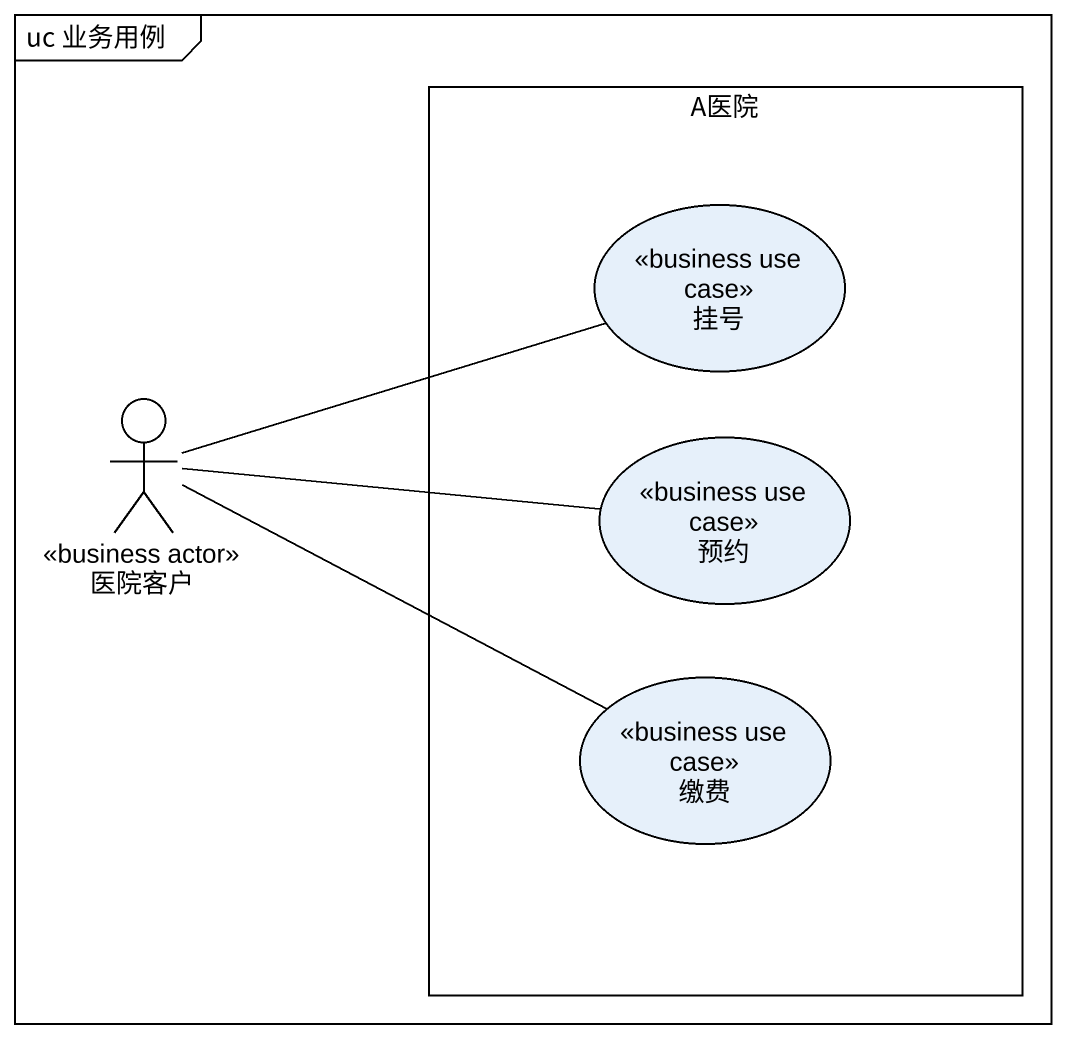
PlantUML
@startuml
mainframe uc 业务用例
rectangle A医院 {
  usecase 挂号 <<business use case>>
  usecase 预约 <<business use case>>
  usecase 缴费 <<business use case>>
}
actor 医院客户 <<business actor>>
医院客户 -right- 挂号
医院客户 -right- 预约
医院客户 -right- 缴费
@enduml
